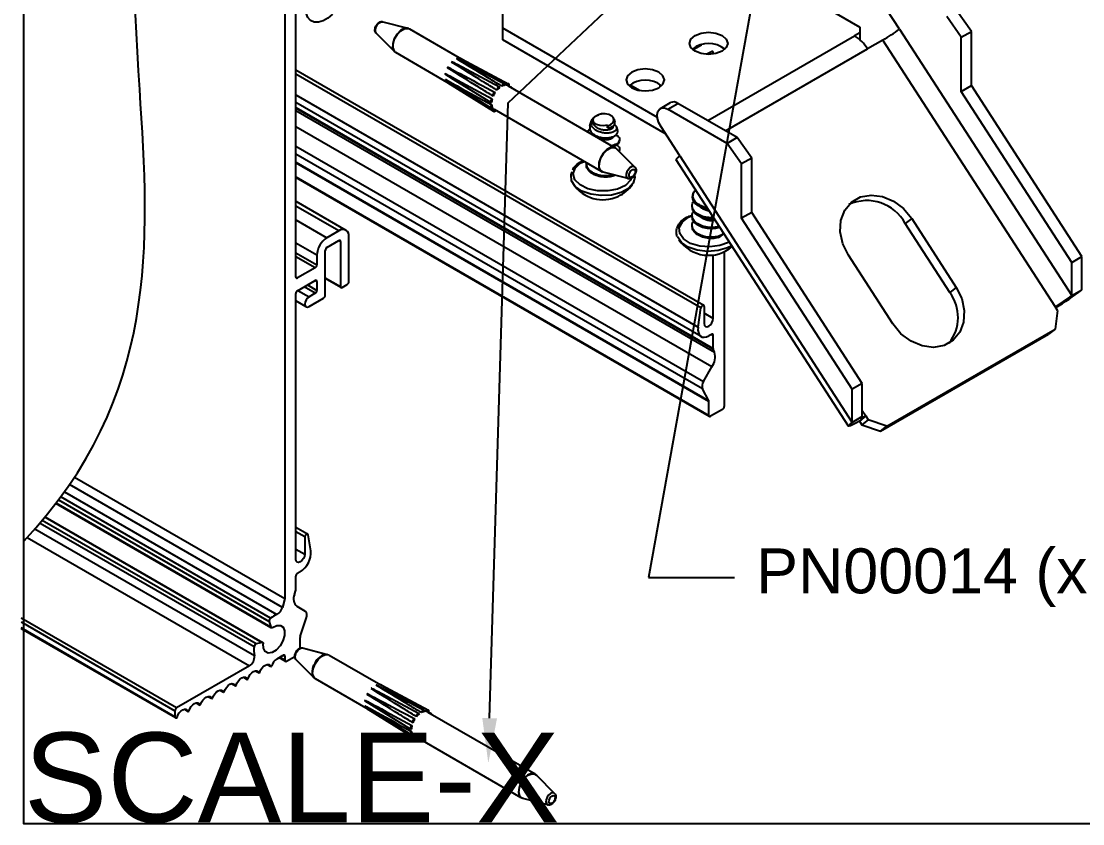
# Model space of a CAD drawing. Extents: x -0.01 to 9.71, y -8.92 to 0.
# Drawn here: x -0.011 to 4.431, y -8.919 to -5.562 of the extents above; entities that cross this region are included whole.
import ezdxf
from ezdxf import colors
from ezdxf.entities.mleader import LeaderData, LeaderLine
from ezdxf.math import Vec2, Vec3

# ---------------------------------------------------------------- set-up
doc = ezdxf.new("R2010")
doc.units = 0
doc.header["$LTSCALE"] = 0.5
doc.header["$MEASUREMENT"] = 0
for name, color, linetype in [('Brackets', 181, 'CONTINUOUS'), ('Dimension', 10, 'CONTINUOUS'), ('FAB DWG', 221, 'CONTINUOUS'), ('Hardware', 242, 'CONTINUOUS'), ('Housing', 150, 'CONTINUOUS')]:
    doc.layers.add(name, color=color, linetype=linetype)
doc.layers.add('Text-Unprinted', color=131, linetype='CONTINUOUS', plot=False)
doc.styles.add('LSAD_Standard', font='arial.ttf')
doc.styles.get("Standard").update_dxf_attribs({"font": 'arial.ttf'})

msp = doc.modelspace()

# ---------------------------------------------------------------- linework, layer by layer
at = {"layer": 'Brackets', "transparency": 16777216}
for p, q in [((2.755, -5.1571), (3.4985, -5.5862)), ((2.0037, -5.5907), (2.0037, -5.4887)), ((3.6639, -5.5948), (3.5853, -5.4733)), ((3.9225, -5.6288), (3.8618, -5.5427)), ((3.9648, -5.6044), (3.9041, -5.5183)), ((2.6512, -5.9644), (2.0037, -5.5907)), ((2.0037, -5.6395), (2.0037, -5.5907)), ((3.4985, -5.5862), (3.4985, -5.6107)), ((3.6639, -5.5948), (4.3851, -6.7099)), ((2.6853, -6.0329), (2.0037, -5.6395)), ((2.8624, -5.9778), (3.4764, -5.6234)), ((3.4985, -5.6107), (3.4764, -5.6234)), ((3.4985, -5.6107), (3.4985, -5.6395)), ((3.5944, -5.6409), (3.5308, -5.6776)), ((4.3157, -6.7561), (3.5944, -5.6409)), ((3.9225, -5.6288), (3.9648, -5.6044)), ((3.9225, -5.8556), (3.9225, -5.6288)), ((3.9648, -5.8312), (3.9648, -5.6044)), ((2.9365, -6.0206), (3.5308, -5.6776)), ((3.9225, -5.8556), (3.9648, -5.8312)), ((4.3851, -6.5709), (3.9225, -5.8556)), ((4.4274, -6.5465), (3.9648, -5.8312)), ((2.6635, -5.9268), (2.7058, -5.9024)), ((2.6948, -5.9299), (2.7371, -5.9055)), ((2.9851, -6.0486), (2.7371, -5.9055)), ((2.9428, -6.073), (2.6948, -5.9299)), ((2.745, -6.1251), (2.6664, -6.0036)), ((2.9851, -6.0486), (2.9428, -6.073)), ((3.0036, -6.1591), (2.9428, -6.073)), ((3.0458, -6.1347), (2.9851, -6.0486)), ((2.745, -6.1251), (3.4662, -7.2403)), ((3.4503, -7.2564), (2.7291, -6.1413)), ((3.0458, -6.1347), (3.0036, -6.1591)), ((3.0036, -6.386), (3.0036, -6.1591)), ((3.0458, -6.3616), (3.0458, -6.1347)), ((3.0458, -6.3616), (3.0036, -6.386)), ((3.4662, -7.1013), (3.0036, -6.386)), ((3.5085, -7.0769), (3.0458, -6.3616)), ((3.7153, -6.3872), (3.6881, -6.4089)), ((3.7153, -6.3872), (3.9016, -6.6753)), ((3.8744, -6.697), (3.6881, -6.4089)), ((3.6365, -6.8283), (3.4501, -6.5402)), ((4.3851, -6.5709), (4.4274, -6.5465)), ((4.3851, -6.7099), (4.3851, -6.5709)), ((4.4274, -6.6855), (4.4274, -6.5465)), ((3.9016, -6.6753), (3.8744, -6.697)), ((4.3851, -6.7099), (4.4274, -6.6855)), ((4.3258, -6.7718), (4.3155, -6.8496)), ((4.3258, -6.7718), (4.3157, -6.7561)), ((3.5846, -7.2775), (4.2883, -6.8713)), ((3.6118, -7.2558), (4.3155, -6.8496)), ((4.3155, -6.8496), (4.2883, -6.8713)), ((3.5085, -7.0769), (3.4662, -7.1013)), ((3.4662, -7.2403), (3.4662, -7.1013)), ((3.5085, -7.2159), (3.5085, -7.0769)), ((3.5085, -7.1899), (3.5236, -7.2132)), ((3.5085, -7.2159), (3.4662, -7.2403)), ((3.5236, -7.2132), (3.4964, -7.2349)), ((3.4964, -7.2349), (3.5065, -7.2506)), ((3.5337, -7.2289), (3.5065, -7.2506)), ((3.5236, -7.2132), (3.5337, -7.2289)), ((3.6118, -7.2558), (3.5337, -7.2289)), ((3.5065, -7.2506), (3.5846, -7.2775)), ((3.5846, -7.2775), (3.6118, -7.2558))]:
    msp.add_line(p, q, dxfattribs=at)
at = {"layer": 'Brackets', "transparency": 16777216, "flags": 128}
for points in [[(2.922, -5.6871), (2.8961, -5.6971), (2.8655, -5.7006), (2.8348, -5.6971), (2.8089, -5.6871), (2.7915, -5.6721), (2.7855, -5.6545), (2.7915, -5.6368), (2.8089, -5.6218), (2.8348, -5.6118), (2.8655, -5.6083), (2.8961, -5.6118), (2.922, -5.6218), (2.9394, -5.6368), (2.9455, -5.6545), (2.9394, -5.6721), (2.922, -5.6871)], [(2.6569, -5.8401), (2.6742, -5.8252), (2.6803, -5.8075), (2.6742, -5.7898), (2.6569, -5.7748), (2.6309, -5.7648), (2.6003, -5.7613), (2.5697, -5.7648), (2.5437, -5.7748), (2.5264, -5.7898), (2.5203, -5.8075), (2.5264, -5.8252), (2.5437, -5.8401), (2.5697, -5.8501), (2.6003, -5.8537), (2.6309, -5.8501), (2.6569, -5.8401)], [(2.6664, -6.0036), (2.6575, -5.9868), (2.6521, -5.9695), (2.6506, -5.9532), (2.6533, -5.9395), (2.6597, -5.9296), (2.6694, -5.9245), (2.6815, -5.9246), (2.6948, -5.9299)], [(2.745, -6.1251), (2.736, -6.1327), (2.7306, -6.138), (2.729, -6.141), (2.7291, -6.1413)], [(3.4501, -6.5402), (3.4269, -6.4929), (3.4163, -6.4431), (3.4191, -6.3951), (3.4352, -6.3526), (3.4633, -6.3191), (3.501, -6.2973), (3.5454, -6.289), (3.5928, -6.2949), (3.6393, -6.3144), (3.6813, -6.346), (3.7153, -6.3872)], [(3.9016, -6.6753), (3.9249, -6.7226), (3.9355, -6.7723), (3.9326, -6.8204), (3.9165, -6.8629), (3.8884, -6.8963), (3.8507, -6.9181), (3.8063, -6.9264), (3.759, -6.9206), (3.7124, -6.9011), (3.6704, -6.8695), (3.6365, -6.8283)], [(3.4964, -7.2349), (3.4809, -7.2436), (3.4682, -7.2503), (3.4586, -7.2547), (3.4525, -7.2567), (3.4502, -7.2562), (3.4518, -7.2532), (3.4572, -7.2478), (3.4662, -7.2403)], [(3.5236, -7.2132), (3.5158, -7.2176), (3.5095, -7.2209), (3.5047, -7.2231), (3.5016, -7.2241), (3.5005, -7.2238), (3.5013, -7.2223), (3.504, -7.2197), (3.5085, -7.2159)]]:
    msp.add_lwpolyline(points, dxfattribs=at)
at = {"layer": 'Brackets', "transparency": 16777216}
for centre, radius, start, end in [((3.2631, -5.0664), 0.6632, 299.9811, 307.1902), ((3.3885, -5.7659), 0.1674, 31.817, 58.3266), ((2.8654, -5.765), 0.1097, 51.7505, 128.0891), ((2.6003, -5.918), 0.1096, 51.7271, 128.2729), ((2.7189, -5.93), 0.0305, 53.3912, 115.307), ((3.5283, -6.4933), 0.1808, 27.8416, 114.665), ((3.7362, -6.8008), 0.1729, 321.6202, 36.9167), ((3.6376, -5.6446), 1.3066, 301.3927, 307.1913), ((3.9843, -6.1816), 0.6632, 299.9811, 307.1902)]:
    msp.add_arc(centre, radius, start, end, dxfattribs=at)
at = {"layer": 'Dimension', "transparency": 16777216}
msp.add_open_spline([(0, -7.7372), (0.5677, -7.1316), (0.4725, -5.6541), (0.3772, -4.1765), (1.664, -3.4216)], degree=3, knots=[0.286071, 0.286071, 0.286071, 0.286071, 1, 1.92867, 1.92867, 1.92867, 1.92867], dxfattribs=at)
at = {"layer": 'Hardware', "transparency": 16777216}
for p, q in [((1.5024, -5.564), (1.607, -5.5913)), ((1.6135, -5.5939), (1.8302, -5.719)), ((1.5505, -5.6893), (1.4745, -5.6123)), ((1.5505, -5.6893), (1.5532, -5.6916)), ((1.7888, -5.8279), (1.556, -5.6935)), ((1.8129, -5.7183), (2.0109, -5.8242)), ((1.8313, -5.7187), (2.0292, -5.8247)), ((1.8129, -5.7422), (1.9902, -5.8371)), ((1.7983, -5.8052), (1.7634, -5.7839)), ((1.9551, -5.9257), (1.7643, -5.8072)), ((1.9542, -5.9023), (1.7977, -5.8052)), ((1.9662, -5.9394), (1.7754, -5.821)), ((2.0203, -5.83), (2.0118, -5.825)), ((2.0265, -5.8323), (2.4749, -6.0911)), ((2.0303, -5.8331), (2.0403, -5.8385)), ((1.9588, -5.9256), (1.9659, -5.9297)), ((2.4174, -6.1907), (1.969, -5.9319)), ((2.4167, -5.949), (2.4052, -5.9535)), ((2.3688, -5.9995), (2.3754, -5.9793)), ((2.3816, -5.9825), (2.3816, -5.9753)), ((2.4687, -5.9704), (2.4733, -5.9843)), ((2.4436, -5.9992), (2.4418, -5.9971)), ((2.4418, -6.0073), (2.4418, -5.9971)), ((2.4446, -6.0076), (2.4418, -6.0073)), ((2.4446, -6.0076), (2.4436, -5.9992)), ((2.4801, -6.0053), (2.4845, -6.0186)), ((2.4925, -6.0565), (2.4925, -6.0616)), ((2.4804, -6.0954), (2.5564, -6.1723)), ((2.4925, -6.0974), (2.4925, -6.1025)), ((2.3545, -6.1637), (2.3545, -6.1586)), ((2.4174, -6.1907), (2.4205, -6.1921)), ((2.5285, -6.2206), (2.4239, -6.1933)), ((2.7991, -6.29), (2.8016, -6.2825)), ((2.7965, -6.3386), (2.7965, -6.3335)), ((2.8586, -6.3414), (2.8531, -6.341)), ((2.7965, -6.3795), (2.7965, -6.3744)), ((2.8776, -6.3709), (2.8804, -6.3841)), ((2.8886, -6.3879), (2.8804, -6.3892)), ((2.7965, -6.4203), (2.7965, -6.4152)), ((1.1667, -8.1841), (1.2713, -8.2114)), ((1.2778, -8.2141), (1.4939, -8.3387)), ((1.2148, -8.3094), (1.1388, -8.2324)), ((1.4859, -8.4669), (1.2204, -8.3137)), ((1.4763, -8.3387), (1.6743, -8.4446)), ((1.4949, -8.3385), (1.6929, -8.4445)), ((1.4792, -8.3647), (1.6537, -8.4581)), ((1.6183, -8.5236), (1.4275, -8.4051)), ((1.6197, -8.5466), (1.4289, -8.4282)), ((1.6312, -8.5599), (1.4404, -8.4414)), ((1.6908, -8.4524), (2.1392, -8.7112)), ((1.6942, -8.4523), (1.7044, -8.4577)), ((1.6239, -8.5463), (1.6308, -8.5503)), ((2.0817, -8.8108), (1.6334, -8.552)), ((2.1447, -8.7155), (2.2207, -8.7924)), ((2.1928, -8.8407), (2.0882, -8.8135))]:
    msp.add_line(p, q, dxfattribs=at)
at = {"layer": 'Hardware', "transparency": 16777216, "flags": 128}
for points in [[(1.4745, -5.6123), (1.4738, -5.6115), (1.471, -5.6048), (1.4712, -5.5957), (1.4743, -5.5856), (1.48, -5.5761), (1.4872, -5.5687), (1.495, -5.5644)], [(1.495, -5.5644), (1.5022, -5.5639), (1.5024, -5.564)], [(1.5895, -5.593), (1.5763, -5.6008), (1.5616, -5.6159), (1.5501, -5.6351), (1.5437, -5.6555), (1.5434, -5.6739), (1.5491, -5.6877), (1.5505, -5.6893)], [(1.556, -5.6935), (1.5505, -5.6887), (1.5447, -5.6749), (1.5451, -5.6564), (1.5515, -5.636), (1.563, -5.6167), (1.5778, -5.6015), (1.5936, -5.5928)], [(1.5936, -5.5928), (1.6082, -5.5918), (1.6135, -5.5939)], [(1.9725, -5.8599), (1.9704, -5.8597), (1.968, -5.8607), (1.9656, -5.8628), (1.9637, -5.8656), (1.9624, -5.8687), (1.962, -5.8717), (1.9625, -5.8742), (1.9639, -5.8757)], [(1.9918, -5.8391), (1.9906, -5.8374), (1.9887, -5.8368), (1.9863, -5.8374), (1.9839, -5.8391), (1.9818, -5.8416), (1.9802, -5.8447), (1.9795, -5.8478), (1.9797, -5.8505)], [(2.0127, -5.8298), (2.0127, -5.827), (2.0118, -5.8249), (2.0101, -5.8239), (2.0079, -5.8241), (2.0054, -5.8254), (2.0032, -5.8277), (2.0014, -5.8306), (2.0003, -5.8338)], [(2.0298, -5.8342), (2.0309, -5.8314), (2.0312, -5.8284), (2.0306, -5.8261), (2.0291, -5.8246), (2.0271, -5.8244), (2.0247, -5.8253), (2.0223, -5.8273), (2.0203, -5.83)], [(1.96, -5.8867), (1.9576, -5.8881), (1.9553, -5.8904), (1.9536, -5.8934), (1.9526, -5.8965), (1.9525, -5.8994), (1.9534, -5.9015), (1.955, -5.9027), (1.9572, -5.9026)], [(1.9576, -5.9122), (1.9555, -5.9148), (1.954, -5.9179), (1.9533, -5.921), (1.9536, -5.9236), (1.9548, -5.9254), (1.9566, -5.9261), (1.959, -5.9256), (1.9614, -5.924)], [(1.9659, -5.9297), (1.9647, -5.9328), (1.9644, -5.9358), (1.965, -5.9382), (1.9665, -5.9396), (1.9685, -5.9399), (1.9709, -5.9389), (1.9733, -5.937), (1.9747, -5.9352)], [(2.4436, -5.9992), (2.4567, -5.9937), (2.4657, -5.9859), (2.4694, -5.9767), (2.4675, -5.9674), (2.46, -5.9591), (2.448, -5.9528), (2.4329, -5.9493), (2.4167, -5.949)], [(2.4418, -5.9971), (2.426, -5.9994), (2.4098, -5.9982), (2.3957, -5.9934), (2.3858, -5.9859), (2.3817, -5.9767), (2.3839, -5.9674), (2.3922, -5.9592), (2.4052, -5.9535)], [(2.4749, -6.0911), (2.4695, -6.089), (2.455, -6.0899), (2.4391, -6.0987), (2.4244, -6.1138), (2.4129, -6.1331), (2.4065, -6.1535), (2.4061, -6.1721), (2.4118, -6.1859), (2.4174, -6.1907)], [(2.4239, -6.1933), (2.4135, -6.1866), (2.4078, -6.1728), (2.4082, -6.1544), (2.4145, -6.134), (2.426, -6.1148), (2.4407, -6.0997), (2.4565, -6.091)], [(2.4565, -6.091), (2.471, -6.0901), (2.4804, -6.0954)], [(2.5417, -6.2191), (2.539, -6.2275), (2.5172, -6.2486), (2.484, -6.2641), (2.4434, -6.2722), (2.4003, -6.2717), (2.36, -6.2629), (2.3273, -6.2468), (2.306, -6.2252), (2.2989, -6.2009), (2.3067, -6.1767), (2.3286, -6.1556), (2.344, -6.1483)], [(2.5446, -6.1702), (2.5368, -6.1745), (2.5296, -6.1819), (2.5239, -6.1914), (2.5208, -6.2014), (2.5206, -6.2105), (2.5234, -6.2173), (2.5285, -6.2206)], [(2.5564, -6.1723), (2.5517, -6.1697), (2.5446, -6.1702)], [(2.5546, -6.2078), (2.5565, -6.2138), (2.5504, -6.2388), (2.5306, -6.2612), (2.4991, -6.2786), (2.4593, -6.2892), (2.4155, -6.2917), (2.3726, -6.286), (2.335, -6.2727), (2.307, -6.2531), (2.2915, -6.2294), (2.2903, -6.2042), (2.2951, -6.1919)], [(2.5486, -6.182), (2.5533, -6.1817), (2.5568, -6.1839), (2.5587, -6.1884), (2.5585, -6.1943), (2.5565, -6.2009), (2.5528, -6.2071), (2.548, -6.212), (2.543, -6.2148), (2.5383, -6.2151), (2.5348, -6.2128), (2.5329, -6.2084), (2.533, -6.2025), (2.5351, -6.1959), (2.5388, -6.1897), (2.5435, -6.1848), (2.5486, -6.182)], [(2.7444, -6.45), (2.7426, -6.4252), (2.7555, -6.4015), (2.7817, -6.3817), (2.7965, -6.3751)], [(2.9619, -6.5012), (2.9444, -6.51), (2.905, -6.5214), (2.8614, -6.5249), (2.8182, -6.5199), (2.7802, -6.5072), (2.7513, -6.488), (2.7349, -6.4644)], [(2.9519, -6.4858), (2.9492, -6.4873), (2.9129, -6.5006), (2.8708, -6.506), (2.8281, -6.5027), (2.79, -6.4913), (2.7609, -6.4729), (2.7444, -6.45)], [(1.1388, -8.2324), (1.1371, -8.2301), (1.1351, -8.2225), (1.1361, -8.213), (1.14, -8.203), (1.1462, -8.194), (1.1537, -8.1873), (1.1614, -8.184), (1.1667, -8.1841)], [(1.2204, -8.3137), (1.2126, -8.3057), (1.2085, -8.2903), (1.2106, -8.271), (1.2185, -8.2505), (1.2311, -8.2321), (1.2465, -8.2185), (1.2622, -8.2119), (1.2759, -8.2131), (1.2778, -8.2141)], [(1.6361, -8.4811), (1.634, -8.481), (1.6316, -8.4821), (1.6292, -8.4842), (1.6273, -8.487), (1.6261, -8.4902), (1.6257, -8.4931), (1.6263, -8.4955), (1.6277, -8.497)], [(1.6552, -8.4599), (1.654, -8.4583), (1.652, -8.4577), (1.6496, -8.4584), (1.6472, -8.4601), (1.6451, -8.4628), (1.6436, -8.4658), (1.6429, -8.4689), (1.6432, -8.4716)], [(1.6762, -8.45), (1.6761, -8.4473), (1.6751, -8.4453), (1.6734, -8.4443), (1.6712, -8.4445), (1.6687, -8.4459), (1.6665, -8.4483), (1.6647, -8.4512), (1.6637, -8.4544)], [(1.6935, -8.454), (1.6945, -8.451), (1.6948, -8.4481), (1.6941, -8.4458), (1.6927, -8.4444), (1.6906, -8.4442), (1.6881, -8.4452), (1.6858, -8.4472), (1.6838, -8.45)], [(1.7063, -8.4613), (1.706, -8.4597), (1.7048, -8.458), (1.7028, -8.4574), (1.7005, -8.4579), (1.7004, -8.458)], [(1.624, -8.508), (1.6215, -8.5094), (1.6193, -8.5119), (1.6176, -8.5149), (1.6167, -8.518), (1.6167, -8.5208), (1.6176, -8.5229), (1.6193, -8.5239), (1.6215, -8.5238)], [(1.622, -8.5333), (1.62, -8.536), (1.6185, -8.5391), (1.6179, -8.5421), (1.6182, -8.5447), (1.6194, -8.5465), (1.6214, -8.5471), (1.6237, -8.5465), (1.6261, -8.5448)], [(1.6308, -8.5503), (1.6297, -8.5534), (1.6294, -8.5564), (1.6301, -8.5587), (1.6315, -8.5601), (1.6336, -8.5603), (1.6361, -8.5593), (1.6384, -8.5572), (1.6397, -8.5557)], [(2.0799, -8.7477), (2.072, -8.7681), (2.0699, -8.7875), (2.074, -8.8028), (2.0818, -8.8108)], [(2.0882, -8.8135), (2.0853, -8.8124), (2.0757, -8.8035), (2.0716, -8.7882), (2.0737, -8.769), (2.0816, -8.7486), (2.0941, -8.7303), (2.1094, -8.7167), (2.125, -8.7101), (2.1387, -8.7113), (2.1447, -8.7155)], [(2.1392, -8.7112), (2.1373, -8.7102), (2.1235, -8.709), (2.1078, -8.7157), (2.0925, -8.7292), (2.0799, -8.7477)], [(2.2207, -8.7924), (2.2177, -8.7904), (2.211, -8.7898), (2.2033, -8.793), (2.1957, -8.7997), (2.1896, -8.8088), (2.1857, -8.8188), (2.1846, -8.8283), (2.1867, -8.8358), (2.1914, -8.8402), (2.1928, -8.8407)], [(2.2199, -8.8228), (2.2159, -8.8287), (2.211, -8.8331), (2.2059, -8.8352), (2.2015, -8.8348), (2.1984, -8.8319), (2.1971, -8.827), (2.1977, -8.8208), (2.2003, -8.8142), (2.2043, -8.8083), (2.2093, -8.8039), (2.2143, -8.8018), (2.2187, -8.8022), (2.2218, -8.8051), (2.2231, -8.81), (2.2225, -8.8162), (2.2199, -8.8228)]]:
    msp.add_lwpolyline(points, dxfattribs=at)
at = {"layer": 'Hardware', "transparency": 16777216}
for centre, radius, start, end in [((1.6006, -5.6175), 0.0269, 68.6345, 114.3492), ((1.8127, -5.7198), 0.00161, 80.7123, 159.6818), ((1.8309, -5.7198), 0.00109, 70.5973, 139.9237), ((1.7752, -5.7564), 0.00257, 115.4847, 187.3088), ((1.7922, -5.7332), 0.00209, 91.2346, 175.19), ((1.765, -5.7828), 0.00194, 125.6949, 214.5785), ((1.7654, -5.8062), 0.00151, 142.577, 221.2989), ((1.776, -5.8202), 0.00103, 164.7609, 230.4129), ((2.0547, -5.915), 0.0989, 146.1827, 156.6108), ((2.0393, -5.9018), 0.0786, 127.1341, 139.2905), ((2.0179, -5.8673), 0.0379, 97.7995, 117.6246), ((2.0167, -5.8495), 0.0198, 60.1362, 79.4998), ((2.0386, -5.8417), 0.00362, 5.7628, 114.2549), ((2.0292, -5.9069), 0.0721, 163.6949, 176.5785), ((1.9901, -5.9082), 0.0328, 186.9466, 208.7662), ((1.9788, -5.9151), 0.0194, 228.6367, 239.9806), ((2.4232, -6.1578), 0.151, 214.0974, 295.0415), ((2.4232, -6.1578), 0.151, 295.0415, 325.0404), ((2.859, -6.2574), 0.0838, 233.0595, 265.9701), ((2.8655, -6.3904), 0.151, 214.6954, 310.8011), ((2.8867, -6.4161), 0.0542, 290.0513, 321.0266), ((1.2712, -8.2687), 0.0573, 89.8726, 160.5926), ((1.2586, -8.2812), 0.0521, 142.7688, 212.7588), ((1.4761, -8.3403), 0.00164, 81.2401, 160.2736), ((1.4945, -8.3396), 0.00112, 71.1561, 140.8552), ((1.4389, -8.3776), 0.00256, 116.1792, 188.1243), ((1.4557, -8.3542), 0.00213, 92.6976, 175.4731), ((1.4291, -8.404), 0.00192, 126.2944, 214.5943), ((1.43, -8.4272), 0.00149, 143.2062, 221.8514), ((1.441, -8.4407), 0.000994, 167.679, 231.188), ((1.7188, -8.535), 0.0987, 146.9292, 157.3743), ((1.7048, -8.5231), 0.0803, 128.093, 140.0777), ((1.6827, -8.4889), 0.0394, 99.4703, 118.788), ((1.6809, -8.4698), 0.02, 60.2073, 81.6398), ((1.6917, -8.5267), 0.0703, 164.5224, 177.6309), ((1.6533, -8.5288), 0.0316, 188.2636, 210.6536), ((1.643, -8.5353), 0.0193, 230.8666, 239.9984)]:
    msp.add_arc(centre, radius, start, end, dxfattribs=at)
for points, knots in [([(1.4746, -5.6119), (1.4741, -5.6115), (1.4718, -5.6098), (1.4698, -5.6046), (1.4687, -5.597), (1.4704, -5.5877), (1.475, -5.578), (1.482, -5.5697), (1.4881, -5.5658), (1.4915, -5.5646), (1.492, -5.5644)], [0, 0, 0, 0, 0.035858, 0.156915, 0.290808, 0.451769, 0.626486, 0.802198, 0.972484, 1, 1, 1, 1]), ([(1.492, -5.5644), (1.4946, -5.5637), (1.498, -5.5628), (1.5012, -5.5639), (1.502, -5.5642)], [0, 0, 0, 0, 0.7511789, 1, 1, 1, 1]), ([(2.0003, -5.8338), (1.9966, -5.8315), (1.9767, -5.8195), (1.9136, -5.7812), (1.8543, -5.7454), (1.8112, -5.7193)], [0, 0, 0, 0, 0.058989, 0.315059, 1, 1, 1, 1]), ([(2.0048, -5.8209), (1.99, -5.8123), (1.9317, -5.7782), (1.8735, -5.7443), (1.8301, -5.7191)], [0, 0, 0, 0, 0.25418, 1, 1, 1, 1]), ([(1.9639, -5.8757), (1.9602, -5.8733), (1.94, -5.8609), (1.8762, -5.8213), (1.8163, -5.7839), (1.7727, -5.7567)], [0, 0, 0, 0, 0.058989, 0.3150592, 1, 1, 1, 1]), ([(1.7741, -5.7541), (1.7746, -5.7543), (1.7784, -5.7563), (1.7955, -5.7653), (1.861, -5.8003), (1.9234, -5.8336), (1.9725, -5.8599)], [0, 0, 0, 0, 0.007458, 0.057409, 0.257212, 1, 1, 1, 1]), ([(1.9797, -5.8505), (1.976, -5.8482), (1.956, -5.8358), (1.8928, -5.7967), (1.8334, -5.7599), (1.7902, -5.7331)], [0, 0, 0, 0, 0.058989, 0.315059, 1, 1, 1, 1]), ([(1.7922, -5.7312), (1.7927, -5.7314), (1.7965, -5.7335), (1.8035, -5.7372), (1.8099, -5.7406), (1.813, -5.7423)], [0, 0, 0, 0, 0.071718, 0.552036, 1, 1, 1, 1]), ([(1.7639, -5.7812), (1.7644, -5.7815), (1.7681, -5.7835), (1.7849, -5.7925), (1.8497, -5.8273), (1.9114, -5.8605), (1.96, -5.8867)], [0, 0, 0, 0, 0.007458, 0.057409, 0.257212, 1, 1, 1, 1]), ([(1.7642, -5.8053), (1.7647, -5.8056), (1.7684, -5.8076), (1.7849, -5.8168), (1.8488, -5.8522), (1.9096, -5.8857), (1.9576, -5.9122)], [0, 0, 0, 0, 0.007458, 0.057409, 0.257212, 1, 1, 1, 1]), ([(1.789, -5.828), (1.8007, -5.8347), (1.8401, -5.8575), (1.8796, -5.8801), (1.9074, -5.8961)], [0, 0, 0, 0, 0.296479, 1, 1, 1, 1]), ([(2.3959, -5.9574), (2.3976, -5.9562), (2.4036, -5.9523), (2.4113, -5.9504), (2.4167, -5.949)], [0, 0, 0, 0, 0.294246, 1, 1, 1, 1]), ([(2.4473, -6.0299), (2.4417, -6.0302), (2.4303, -6.0307), (2.4121, -6.0268), (2.3954, -6.0198), (2.3824, -6.0099), (2.3748, -5.9977), (2.3731, -5.9849), (2.3776, -5.9728), (2.3847, -5.9639), (2.3907, -5.9604), (2.3922, -5.9596)], [0, 0, 0, 0, 0.119838, 0.24375, 0.368513, 0.493067, 0.611994, 0.731076, 0.849958, 0.963263, 1, 1, 1, 1]), ([(2.4418, -6.0175), (2.4366, -6.0177), (2.4261, -6.0182), (2.4095, -6.0139), (2.3948, -6.0067), (2.3852, -5.9964), (2.3808, -5.9876), (2.3818, -5.9831), (2.382, -5.9826)], [0, 0, 0, 0, 0.192669, 0.390743, 0.58047, 0.776708, 0.972946, 1, 1, 1, 1]), ([(2.4446, -6.0076), (2.4498, -6.0065), (2.4598, -6.0045), (2.4696, -5.9983), (2.4745, -5.9912), (2.4734, -5.9865), (2.4729, -5.9844)], [0, 0, 0, 0, 0.2731399, 0.5321947, 0.7919879, 1, 1, 1, 1]), ([(2.4708, -5.995), (2.4709, -5.9951), (2.4756, -5.997), (2.4798, -6.0029), (2.4818, -6.0117), (2.4761, -6.0203), (2.4646, -6.0269), (2.4532, -6.0289), (2.4473, -6.0299)], [0, 0, 0, 0, 0.005424, 0.205002, 0.405664, 0.605946, 0.797349, 1, 1, 1, 1]), ([(2.3602, -6.0249), (2.3613, -6.0214), (2.3634, -6.0172), (2.3674, -6.0135), (2.3682, -6.0127)], [0.8651507, 0.8651507, 0.8651507, 0.8651507, 0.9719327, 1, 1, 1, 1]), ([(2.3689, -5.9995), (2.3681, -6.0035), (2.3665, -6.0118), (2.3719, -6.0244), (2.3829, -6.0356), (2.399, -6.044), (2.418, -6.0492), (2.4356, -6.0507), (2.4457, -6.0494), (2.4496, -6.049)], [0, 0, 0, 0, 0.140818, 0.290005, 0.441509, 0.592877, 0.746367, 0.90275, 1, 1, 1, 1]), ([(2.3886, -6.0413), (2.3874, -6.0399), (2.3862, -6.0382), (2.3856, -6.0363), (2.3855, -6.0361)], [0.8847344, 0.8847344, 0.8847344, 0.8847344, 0.9825505, 1, 1, 1, 1]), ([(2.4651, -6.0029), (2.4648, -6.0049), (2.4641, -6.0093), (2.4558, -6.0148), (2.4464, -6.0166), (2.4418, -6.0175)], [0, 0, 0, 0, 0.293943, 0.651856, 1, 1, 1, 1]), ([(2.4496, -6.049), (2.4547, -6.0478), (2.4659, -6.0454), (2.4785, -6.0383), (2.485, -6.029), (2.4867, -6.0218), (2.4845, -6.0186), (2.4845, -6.0186)], [0, 0, 0, 0, 0.221429, 0.479853, 0.738877, 0.997324, 1, 1, 1, 1]), ([(2.4778, -6.0374), (2.4806, -6.0389), (2.4893, -6.0436), (2.4939, -6.0546), (2.4904, -6.0678), (2.4782, -6.0779), (2.4661, -6.0817), (2.4611, -6.0831)], [0, 0, 0, 0, 0.1073727, 0.3328004, 0.551056, 0.7785011, 0.9268264, 0.9268264, 0.9268264, 0.9268264]), ([(2.4418, -6.0583), (2.4367, -6.0585), (2.4273, -6.059), (2.4173, -6.0567), (2.413, -6.0554)], [0, 0, 0, 0, 0.2437294, 0.4409457, 0.4409457, 0.4409457, 0.4409457]), ([(2.4651, -6.0437), (2.4648, -6.0457), (2.4641, -6.0502), (2.4558, -6.0556), (2.4464, -6.0574), (2.4418, -6.0583)], [0, 0, 0, 0, 0.2939432, 0.6518559, 1, 1, 1, 1]), ([(2.4919, -6.0616), (2.4914, -6.0653), (2.4903, -6.0735), (2.4794, -6.082), (2.4698, -6.0856), (2.4669, -6.0865)], [0, 0, 0, 0, 0.2941993, 0.6517738, 0.791431, 0.791431, 0.791431, 0.791431]), ([(2.4799, -6.0795), (2.4819, -6.0806), (2.4898, -6.0849), (2.4934, -6.0944), (2.492, -6.1023), (2.4904, -6.1055)], [0, 0, 0, 0, 0.0804618, 0.3126856, 0.4875617, 0.4875617, 0.4875617, 0.4875617]), ([(2.2954, -6.1842), (2.2997, -6.1778), (2.309, -6.1635), (2.3266, -6.1515), (2.3386, -6.1465), (2.3399, -6.1459)], [0, 0, 0, 0, 0.328652, 0.7244601, 0.7710935, 0.7710935, 0.7710935, 0.7710935]), ([(2.4738, -6.2063), (2.4675, -6.2088), (2.4543, -6.2138), (2.4275, -6.2152), (2.4005, -6.2103), (2.3763, -6.1999), (2.3604, -6.1846), (2.3533, -6.1714), (2.3549, -6.1646), (2.3551, -6.1638)], [0.0125214, 0.0125214, 0.0125214, 0.0125214, 0.1644881, 0.3255294, 0.490894, 0.6495772, 0.8134749, 0.9773726, 1, 1, 1, 1]), ([(2.4663, -6.2044), (2.4624, -6.2057), (2.4505, -6.2088), (2.4277, -6.2101), (2.4004, -6.2052), (2.3765, -6.1948), (2.3596, -6.1794), (2.3547, -6.1651), (2.3542, -6.1566), (2.3544, -6.1543)], [0.2686259, 0.2686259, 0.2686259, 0.2686259, 0.3289994, 0.4371087, 0.5481203, 0.6546467, 0.7646736, 0.8747005, 0.9153397, 0.9153397, 0.9153397, 0.9153397]), ([(2.5563, -6.1727), (2.5569, -6.1731), (2.5592, -6.175), (2.5612, -6.1803), (2.5622, -6.1879), (2.5605, -6.1972), (2.5558, -6.2069), (2.5484, -6.2155), (2.5402, -6.2203), (2.5331, -6.2218), (2.5297, -6.2206), (2.5287, -6.2203)], [0, 0, 0, 0, 0.0335528, 0.1353676, 0.2485657, 0.3845644, 0.5315355, 0.6793768, 0.8370415, 0.9536269, 1, 1, 1, 1]), ([(2.7993, -6.2901), (2.7991, -6.2903), (2.7963, -6.2952), (2.7975, -6.306), (2.8022, -6.3173), (2.8074, -6.3231), (2.8086, -6.3244)], [0, 0, 0, 0, 0.022148, 0.443639, 0.87292, 1, 1, 1, 1]), ([(2.8531, -6.341), (2.8456, -6.3387), (2.8308, -6.334), (2.8131, -6.3222), (2.8019, -6.3077), (2.7988, -6.2918), (2.8016, -6.2786), (2.8079, -6.2719), (2.81, -6.2696)], [0, 0, 0, 0, 0.185059, 0.370117, 0.554166, 0.731894, 0.910263, 1, 1, 1, 1]), ([(2.8804, -6.3841), (2.8714, -6.3838), (2.8532, -6.3832), (2.8274, -6.3744), (2.8074, -6.3611), (2.7966, -6.3439), (2.795, -6.3276), (2.8009, -6.3189), (2.803, -6.3158)], [0, 0, 0, 0, 0.178291, 0.3613683, 0.5370487, 0.718502, 0.8999554, 1, 1, 1, 1]), ([(2.8804, -6.3892), (2.8714, -6.3889), (2.8532, -6.3884), (2.8273, -6.3795), (2.8078, -6.3662), (2.797, -6.3515), (2.7976, -6.342), (2.7978, -6.3386)], [0, 0, 0, 0, 0.2179, 0.44165, 0.656359, 0.878124, 1, 1, 1, 1]), ([(2.8621, -6.3469), (2.8593, -6.3467), (2.8473, -6.346), (2.8268, -6.3385), (2.8146, -6.3291), (2.8086, -6.3244)], [0, 0, 0, 0, 0.1337359, 0.5690898, 1, 1, 1, 1]), ([(2.8674, -6.3551), (2.8643, -6.3548), (2.8556, -6.3539), (2.8428, -6.3479), (2.8333, -6.3425), (2.8312, -6.3388), (2.8312, -6.3388)], [0, 0, 0, 0, 0.217219, 0.616307, 0.998576, 1, 1, 1, 1]), ([(2.7341, -6.4629), (2.7327, -6.4581), (2.7288, -6.445), (2.7327, -6.4225), (2.7485, -6.3997), (2.7696, -6.383), (2.7875, -6.3766), (2.7941, -6.3743)], [0, 0, 0, 0, 0.138274, 0.376962, 0.613035, 0.857582, 1, 1, 1, 1]), ([(2.9089, -6.4193), (2.9076, -6.42), (2.9003, -6.4236), (2.8804, -6.4257), (2.8532, -6.4239), (2.8274, -6.4152), (2.8074, -6.4019), (2.7966, -6.3847), (2.795, -6.3684), (2.801, -6.3596), (2.8031, -6.3565)], [0, 0, 0, 0, 0.032313, 0.178458, 0.324603, 0.474671, 0.618677, 0.767414, 0.916152, 1, 1, 1, 1]), ([(2.9091, -6.4244), (2.9077, -6.425), (2.9004, -6.4287), (2.8804, -6.4308), (2.8532, -6.429), (2.8273, -6.4203), (2.8078, -6.407), (2.797, -6.3924), (2.7976, -6.3828), (2.7978, -6.3795)], [0, 0, 0, 0, 0.039456, 0.211311, 0.383167, 0.559635, 0.728974, 0.903878, 1, 1, 1, 1]), ([(2.8928, -6.3944), (2.8917, -6.3948), (2.887, -6.3967), (2.8746, -6.3974), (2.8579, -6.3953), (2.8428, -6.3888), (2.8333, -6.3833), (2.8312, -6.3796), (2.8312, -6.3796)], [0, 0, 0, 0, 0.07013, 0.3016449, 0.5331597, 0.7711706, 0.9991507, 1, 1, 1, 1]), ([(2.9277, -6.4484), (2.9266, -6.4501), (2.9226, -6.456), (2.9057, -6.4627), (2.8809, -6.4668), (2.8531, -6.4646), (2.8275, -6.4561), (2.8074, -6.4427), (2.7966, -6.4255), (2.795, -6.4092), (2.801, -6.4005), (2.8031, -6.3973)], [0, 0, 0, 0, 0.05093, 0.178351, 0.302441, 0.42653, 0.553951, 0.676224, 0.802515, 0.928806, 1, 1, 1, 1]), ([(2.9053, -6.467), (2.8972, -6.4687), (2.8812, -6.4721), (2.853, -6.4697), (2.8274, -6.4612), (2.8078, -6.4478), (2.797, -6.4332), (2.7976, -6.4237), (2.7978, -6.4203)], [0, 0, 0, 0, 0.182047, 0.360279, 0.543296, 0.718918, 0.900311, 1, 1, 1, 1]), ([(1.1388, -8.232), (1.1379, -8.231), (1.1353, -8.2283), (1.1335, -8.2221), (1.1333, -8.2139), (1.136, -8.2043), (1.1416, -8.1948), (1.1492, -8.1875), (1.1573, -8.1839), (1.1634, -8.183), (1.1661, -8.1841), (1.1666, -8.1843)], [0, 0, 0, 0, 0.06444, 0.168056, 0.288578, 0.430646, 0.578038, 0.727819, 0.865064, 0.977726, 1, 1, 1, 1]), ([(1.6637, -8.4544), (1.66, -8.4521), (1.6401, -8.44), (1.577, -8.4018), (1.5177, -8.3659), (1.4745, -8.3397)], [0, 0, 0, 0, 0.058989, 0.315059, 1, 1, 1, 1]), ([(1.6838, -8.45), (1.6801, -8.4478), (1.6601, -8.4361), (1.5967, -8.3989), (1.5371, -8.3642), (1.4937, -8.3389)], [0, 0, 0, 0, 0.058989, 0.3150592, 1, 1, 1, 1]), ([(1.6277, -8.497), (1.624, -8.4947), (1.6038, -8.4822), (1.54, -8.4426), (1.48, -8.4052), (1.4364, -8.378)], [0, 0, 0, 0, 0.058989, 0.315059, 1, 1, 1, 1]), ([(1.4378, -8.3753), (1.4383, -8.3756), (1.4421, -8.3776), (1.4591, -8.3866), (1.5247, -8.4215), (1.587, -8.4549), (1.6361, -8.4811)], [0, 0, 0, 0, 0.007458, 0.057409, 0.257212, 1, 1, 1, 1]), ([(1.6432, -8.4716), (1.6395, -8.4693), (1.6195, -8.4569), (1.5562, -8.4177), (1.4968, -8.3809), (1.4536, -8.3541)], [0, 0, 0, 0, 0.058989, 0.315059, 1, 1, 1, 1]), ([(1.4556, -8.3521), (1.4561, -8.3524), (1.4599, -8.3544), (1.4679, -8.3586), (1.4753, -8.3626), (1.4793, -8.3648)], [0, 0, 0, 0, 0.06283, 0.483617, 1, 1, 1, 1]), ([(1.428, -8.4025), (1.4285, -8.4028), (1.4322, -8.4048), (1.449, -8.4137), (1.5138, -8.4486), (1.5754, -8.4818), (1.624, -8.508)], [0, 0, 0, 0, 0.0074583, 0.057409, 0.2572117, 1, 1, 1, 1]), ([(1.4288, -8.4263), (1.4293, -8.4266), (1.433, -8.4286), (1.4495, -8.4378), (1.5133, -8.4732), (1.5741, -8.5068), (1.622, -8.5333)], [0, 0, 0, 0, 0.007458, 0.057409, 0.257212, 1, 1, 1, 1]), ([(1.4861, -8.467), (1.4871, -8.4676), (1.5114, -8.4817), (1.5359, -8.4957), (1.5594, -8.5092)], [0, 0, 0, 0, 0.040038, 1, 1, 1, 1]), ([(2.2207, -8.7929), (2.2214, -8.7936), (2.2239, -8.7958), (2.2258, -8.8015), (2.2264, -8.8094), (2.2247, -8.8172), (2.2224, -8.8218), (2.2217, -8.8234)], [0, 0, 0, 0, 0.102585, 0.316867, 0.561113, 0.852572, 1, 1, 1, 1]), ([(2.0902, -8.8135), (2.0895, -8.8135), (2.0865, -8.8136), (2.0841, -8.8117), (2.0822, -8.8102)], [0, 0, 0, 0, 0.2350531, 1, 1, 1, 1]), ([(2.2217, -8.8234), (2.22, -8.8261), (2.2164, -8.8319), (2.2088, -8.8384), (2.2009, -8.8413), (2.1951, -8.8418), (2.1929, -8.8407), (2.1929, -8.8407)], [0, 0, 0, 0, 0.243514, 0.530407, 0.782653, 0.992683, 1, 1, 1, 1])]:
    msp.add_open_spline(points, degree=3, knots=knots, dxfattribs=at)
msp.add_open_spline([(2.4919, -6.1024), (2.4917, -6.1037), (2.4915, -6.1051), (2.4913, -6.1064)], degree=3, dxfattribs=at)
at = {"layer": 'Housing', "transparency": 16777216}
for p, q in [((1.0922, -5.5164), (1.092, -7.9772)), ((1.1381, -6.6321), (1.1382, -5.5228)), ((2.7999, -5.6768), (2.8037, -5.679)), ((2.8037, -5.679), (2.8359, -5.6604)), ((2.9305, -5.6764), (2.9305, -5.6813)), ((2.8775, -5.6895), (2.8584, -5.7004)), ((2.8846, -5.6935), (2.8775, -5.6895)), ((2.8846, -5.6993), (2.8846, -5.6935)), ((1.138, -5.7652), (2.8449, -6.7504)), ((2.833, -6.7616), (1.138, -5.7834)), ((2.5708, -5.8504), (2.5349, -5.8297)), ((2.5374, -5.8278), (2.5795, -5.8521)), ((2.6623, -5.8367), (2.6623, -5.8271)), ((1.138, -5.8703), (2.8217, -6.842)), ((2.8345, -6.8814), (1.138, -5.9023)), ((1.138, -5.9228), (2.8846, -6.9308)), ((2.885, -6.9333), (1.138, -5.9251)), ((1.138, -5.9354), (2.8901, -6.9466)), ((2.8794, -7.0085), (1.138, -6.0034)), ((1.138, -6.0849), (2.8441, -7.0696)), ((2.8399, -7.0997), (1.138, -6.1175)), ((1.138, -6.1523), (2.8662, -7.1497)), ((2.8669, -7.1528), (1.138, -6.155)), ((1.138, -6.213), (2.8669, -7.2109)), ((2.869, -7.2154), (1.138, -6.2164)), ((1.1381, -6.3149), (1.3479, -6.4359)), ((1.3179, -6.4389), (1.1381, -6.3351)), ((1.1381, -6.3923), (1.2684, -6.4675)), ((1.3179, -6.4389), (1.2684, -6.4675)), ((1.2684, -6.5083), (1.3179, -6.4797)), ((1.325, -6.4838), (1.3179, -6.4797)), ((1.325, -6.4838), (1.3249, -6.6716)), ((1.3603, -6.6512), (1.3603, -6.4634)), ((1.226, -6.541), (1.1381, -6.4902)), ((1.2613, -6.7084), (1.2613, -6.5206)), ((2.9303, -6.5268), (2.9305, -7.1741)), ((1.1381, -6.5306), (1.226, -6.5814)), ((1.2189, -6.5936), (1.1381, -6.547)), ((1.226, -6.541), (1.226, -6.5814)), ((2.8842, -6.8055), (2.8843, -6.5402)), ((1.2189, -6.5936), (1.1451, -6.6362)), ((1.1381, -6.6321), (1.1451, -6.6362)), ((1.1451, -6.6893), (1.2189, -6.6467)), ((1.226, -6.6508), (1.2189, -6.6467)), ((1.226, -6.6508), (1.226, -6.688)), ((1.2613, -6.6349), (1.3249, -6.6716)), ((1.327, -6.6762), (1.2613, -6.6383)), ((1.1379, -7.8135), (1.138, -6.7016)), ((1.1469, -6.6883), (1.1933, -6.715)), ((1.2189, -6.7002), (1.1726, -6.6735)), ((1.1867, -6.6653), (1.226, -6.688)), ((1.2189, -6.7002), (1.1933, -6.715)), ((1.332, -6.6757), (1.3532, -6.6635)), ((1.1808, -6.7571), (1.138, -6.7324)), ((1.1933, -6.7558), (1.2542, -6.7206)), ((2.8217, -6.842), (2.833, -6.7616)), ((2.847, -6.7549), (2.847, -6.8272)), ((2.8846, -6.8055), (2.847, -6.7838)), ((2.8775, -6.8721), (2.8669, -6.8782)), ((2.8846, -6.8762), (2.8775, -6.8721)), ((2.8846, -6.9308), (2.8846, -6.8762)), ((2.8901, -6.9466), (2.885, -6.9333)), ((2.8441, -7.0696), (2.8794, -7.0085)), ((2.8662, -7.1497), (2.8399, -7.0997)), ((2.8669, -7.2109), (2.8669, -7.1528)), ((2.9234, -7.1864), (2.8739, -7.2149)), ((1.082, -8.0147), (0.1911, -7.5004)), ((0.2119, -7.4693), (1.0919, -7.9773)), ((0.17, -7.5306), (1.059, -8.0438)), ((1.0351, -8.0996), (0.134, -7.5793)), ((1.0333, -8.097), (0.1348, -7.5783)), ((0.1455, -7.5641), (1.0268, -8.0729)), ((1.0325, -8.0595), (0.1541, -7.5524)), ((0.0887, -7.6364), (0.9966, -8.1605)), ((0.0896, -7.6353), (0.9998, -8.1607)), ((0.0679, -7.6613), (0.9638, -8.1785)), ((0.9726, -8.1669), (0.0773, -7.6501)), ((1.1379, -7.6782), (1.1875, -7.7068)), ((0.0143, -7.7218), (0.9441, -8.2585)), ((0.9648, -8.2165), (0.0463, -7.6863)), ((1.1755, -7.7196), (1.1379, -7.6979)), ((1.1755, -7.7196), (1.1755, -7.7918)), ((1.2008, -7.7774), (1.1895, -7.7101)), ((1.1379, -7.7701), (1.1755, -7.7918)), ((1.1379, -7.9388), (1.1379, -7.8842)), ((1.145, -7.8719), (1.1555, -7.8658)), ((1.1324, -7.961), (1.1375, -7.9418)), ((1.0919, -7.9773), (1.082, -8.0147)), ((1.1784, -8.0309), (1.1431, -8.0105)), ((0.6394, -8.4344), (-0.011, -8.059)), ((-0.011, -8.0753), (0.6323, -8.4467)), ((1.0268, -8.0729), (1.0333, -8.097)), ((1.1562, -8.1365), (1.1826, -8.0561)), ((0.6323, -8.4714), (-0.011, -8.1001)), ((0.6344, -8.476), (-0.011, -8.1034)), ((0.9966, -8.1605), (0.9726, -8.1669)), ((1.1556, -8.1848), (1.1556, -8.1404)), ((1.0594, -8.2291), (1.0849, -8.2144)), ((1.0849, -8.2144), (1.0919, -8.2185)), ((0.9441, -8.2585), (0.6394, -8.4344)), ((1.0177, -8.2529), (1.0335, -8.2619)), ((1.0335, -8.2619), (1.0364, -8.2603)), ((1.094, -8.2397), (1.0675, -8.2244)), ((1.0919, -8.2351), (1.0704, -8.2227)), ((1.0919, -8.2185), (1.0919, -8.2351)), ((1.099, -8.2392), (1.1335, -8.2193)), ((0.9189, -8.3065), (0.9346, -8.3155)), ((0.9683, -8.2797), (0.984, -8.2887)), ((0.984, -8.2887), (0.987, -8.2871)), ((0.8694, -8.3333), (0.8851, -8.3423)), ((0.8851, -8.3423), (0.8881, -8.3407)), ((0.9346, -8.3155), (0.9375, -8.3139)), ((0.7705, -8.3869), (0.7862, -8.3959)), ((0.7862, -8.3959), (0.7892, -8.3943)), ((0.82, -8.3601), (0.8357, -8.3691)), ((0.8357, -8.3691), (0.8387, -8.3675)), ((0.7211, -8.4137), (0.7368, -8.4227)), ((0.7368, -8.4227), (0.7398, -8.4211)), ((0.6323, -8.4467), (0.6323, -8.4714)), ((0.6392, -8.4756), (0.6409, -8.4747)), ((0.6716, -8.4405), (0.6874, -8.4495)), ((0.6874, -8.4495), (0.6903, -8.4479))]:
    msp.add_line(p, q, dxfattribs=at)
at = {"layer": 'Housing', "transparency": 16777216, "flags": 128}
for points in [[(1.2915, -5.533), (1.2719, -5.5495), (1.2518, -5.5608), (1.2323, -5.5662), (1.2146, -5.5654), (1.1997, -5.5585), (1.1884, -5.5459), (1.1813, -5.5282), (1.1789, -5.5066)], [(1.1933, -6.715), (1.1865, -6.7205), (1.1808, -6.7282), (1.1769, -6.737), (1.1756, -6.7456), (1.1769, -6.7526), (1.1808, -6.7571), (1.1865, -6.7582), (1.1933, -6.7558)], [(2.847, -6.7549), (2.8465, -6.7523), (2.8451, -6.7505), (2.843, -6.7499), (2.8405, -6.7505), (2.8379, -6.7523), (2.8356, -6.755), (2.8339, -6.7583), (2.833, -6.7616)], [(2.847, -6.8272), (2.8484, -6.8346), (2.8525, -6.8393), (2.8586, -6.8405), (2.8658, -6.838), (2.873, -6.8322), (2.8791, -6.824), (2.8831, -6.8146), (2.8846, -6.8055)], [(2.8217, -6.842), (2.821, -6.8539), (2.8225, -6.8644), (2.8262, -6.8731), (2.8317, -6.8795), (2.839, -6.8833), (2.8475, -6.8844), (2.857, -6.8826), (2.8669, -6.8782)], [(1.1895, -7.7101), (1.1886, -7.7078), (1.1868, -7.7065), (1.1845, -7.7065), (1.1819, -7.7077), (1.1794, -7.71), (1.1773, -7.713), (1.176, -7.7164), (1.1755, -7.7196)], [(1.1755, -7.7918), (1.174, -7.8009), (1.17, -7.8103), (1.1639, -7.8185), (1.1567, -7.8243), (1.1495, -7.8268), (1.1434, -7.8257), (1.1393, -7.821), (1.1379, -7.8135)], [(1.041, -8.0985), (1.0581, -8.0899), (1.0736, -8.0895), (1.0852, -8.0974), (1.0913, -8.1125), (1.0909, -8.1325), (1.0842, -8.1547), (1.072, -8.1757), (1.0562, -8.1926), (1.0391, -8.203), (1.023, -8.2052), (1.0103, -8.1991), (1.0029, -8.1855), (1.0018, -8.1664)], [(1.041, -8.0985), (1.0397, -8.0993), (1.0385, -8.0998), (1.0373, -8.1), (1.0362, -8.1), (1.0352, -8.0996), (1.0344, -8.099), (1.0337, -8.0981), (1.0333, -8.097)], [(0.9966, -8.1605), (0.9978, -8.1603), (0.9989, -8.1604), (0.9999, -8.1608), (1.0007, -8.1615), (1.0013, -8.1624), (1.0017, -8.1635), (1.0018, -8.1649), (1.0018, -8.1664)], [(0.987, -8.2871), (0.9908, -8.2774), (0.9964, -8.2684), (1.0033, -8.2608), (1.0107, -8.2555), (1.0181, -8.2528), (1.0248, -8.253), (1.03, -8.2562), (1.0335, -8.2619)], [(0.8881, -8.3407), (0.8919, -8.331), (0.8975, -8.322), (0.9044, -8.3144), (0.9118, -8.3091), (0.9192, -8.3064), (0.9259, -8.3066), (0.9312, -8.3098), (0.9346, -8.3155)], [(0.9375, -8.3139), (0.9414, -8.3042), (0.947, -8.2952), (0.9538, -8.2876), (0.9613, -8.2823), (0.9687, -8.2796), (0.9753, -8.2798), (0.9806, -8.283), (0.984, -8.2887)], [(0.8387, -8.3675), (0.8425, -8.3578), (0.8481, -8.3488), (0.8549, -8.3412), (0.8624, -8.3359), (0.8698, -8.3332), (0.8764, -8.3334), (0.8817, -8.3366), (0.8851, -8.3423)], [(0.7398, -8.4211), (0.7436, -8.4114), (0.7492, -8.4024), (0.756, -8.3948), (0.7635, -8.3895), (0.7709, -8.3868), (0.7776, -8.387), (0.7828, -8.3902), (0.7862, -8.3959)], [(0.7892, -8.3943), (0.793, -8.3846), (0.7986, -8.3756), (0.8055, -8.368), (0.813, -8.3627), (0.8203, -8.36), (0.827, -8.3602), (0.8323, -8.3634), (0.8357, -8.3691)], [(0.6903, -8.4479), (0.6942, -8.4382), (0.6997, -8.4292), (0.7066, -8.4216), (0.7141, -8.4163), (0.7215, -8.4136), (0.7281, -8.4138), (0.7334, -8.417), (0.7368, -8.4227)], [(0.6409, -8.4747), (0.6447, -8.465), (0.6503, -8.456), (0.6572, -8.4484), (0.6646, -8.4431), (0.672, -8.4404), (0.6787, -8.4406), (0.6839, -8.4438), (0.6874, -8.4495)]]:
    msp.add_lwpolyline(points, dxfattribs=at)
at = {"layer": 'Housing', "transparency": 16777216}
for centre, radius, start, end in [((2.8009, -5.6755), 0.00444, 225.3339, 309.1435), ((2.8803, -5.6928), 0.00437, 350.7797, 129.185), ((1.3345, -6.4592), 0.0262, 350.7627, 129.1887), ((1.3181, -6.5452), 0.0922, 122.6078, 177.3922), ((1.3207, -6.4831), 0.00437, 350.7627, 129.1887), ((1.2767, -6.5213), 0.0154, 122.6078, 177.3922), ((1.2106, -6.5807), 0.0154, 302.6078, 357.3922), ((1.1424, -6.6328), 0.00437, 170.7627, 309.1887), ((1.2217, -6.6501), 0.00437, 350.7627, 129.1887), ((1.3449, -6.6505), 0.0154, 302.6078, 357.3922), ((1.1534, -6.7023), 0.0154, 122.6078, 177.3922), ((1.2106, -6.6873), 0.0154, 302.6078, 357.3922), ((1.3293, -6.6724), 0.00437, 170.7627, 309.1887), ((1.246, -6.7077), 0.0154, 302.6078, 357.3922), ((2.8802, -6.8755), 0.00437, 350.7797, 129.185), ((2.815, -6.9655), 0.0774, 326.2775, 14.1132), ((2.8917, -6.9309), 0.00711, 179.0434, 199.9663), ((2.8719, -7.0889), 0.0338, 145.2511, 198.7745), ((2.8603, -7.1526), 0.0066, 358.4325, 25.9311), ((2.9151, -7.1734), 0.0154, 302.6078, 357.3922), ((2.8712, -7.2116), 0.00437, 170.7797, 309.185), ((1.1046, -7.784), 0.0965, 301.8981, 3.8855), ((1.1533, -7.8849), 0.0154, 122.6055, 177.3945), ((1.126, -7.9387), 0.0119, 344.5964, 359.4278), ((1.1716, -7.9784), 0.043, 156.0699, 228.2977), ((1.0386, -8.004), 0.0447, 297.1378, 346.2471), ((1.1639, -8.0463), 0.0211, 332.267, 46.7457), ((1.0412, -8.071), 0.0145, 127.0797, 187.3515), ((1.1031, -8.1487), 0.1138, 112.807, 128.3514), ((0.9781, -8.1803), 0.0145, 112.6468, 172.9216), ((1.1681, -8.1405), 0.0125, 161.2194, 179.1697), ((0.9211, -8.2211), 0.0439, 301.5698, 6.0685), ((1.0692, -8.1947), 0.1067, 171.2506, 191.7868), ((1.0876, -8.2178), 0.00437, 350.786, 129.2033), ((1.089, -8.275), 0.0546, 122.862, 164.4484), ((1.0963, -8.2358), 0.00437, 170.786, 309.2033), ((0.6477, -8.4474), 0.0154, 122.6055, 177.3945), ((0.6366, -8.4722), 0.00433, 170.3878, 306.571)]:
    msp.add_arc(centre, radius, start, end, dxfattribs=at)
at = {"layer": 'Text-Unprinted', "ltscale": 0.5, "transparency": 16777216}
msp.add_lwpolyline([(0, 0), (9.7064, 0), (9.7064, -8.9194), (0, -8.9194)], close=True, dxfattribs=at)

# ---------------------------------------------------------------- texts
at = {"layer": 'Text-Unprinted', "ltscale": 0.5, "transparency": 16777216, "style": 'LSAD_Standard'}
msp.add_attdef('SCALE-X', (0, -8.913), 'XEffectiveScaleFactor', height=0.375, dxfattribs=at)

# ---------------------------------------------------------------- leaders
at = {"layer": 'FAB DWG', "transparency": 16777216}
ml = msp.add_multileader_mtext('Standard', dxfattribs=at)
ml.set_content('PN00014 (x3)', color=256)
ml.set_leader_properties()
ml.build(insert=Vec2(0, 0))
ml.multileader.update_dxf_attribs({"text_right_attachment_type": 2, "dogleg_length": 0.36, "arrow_head_size": 0.188})
ctx = ml.context
ctx.base_point, ctx.char_height, ctx.arrow_head_size, ctx.landing_gap_size, ctx.plane_origin = Vec3(2.9744, -7.8891), 0.188, 0.188, 0.09, Vec3(4.0967, -10.6524)
ctx.right_attachment = 2
notes = []
notes.append((ctx, [(0, (1, 1, 0), (2.6144, -7.8891), (1, 0), 0.36, [(2, [(1.9435, -8.6655), (2.0266, -5.9033), (3.1646, -4.8309)], 0, [])])]))
ctx.mtext.insert, ctx.mtext.flow_direction = Vec3(3.0644, -7.7675), 5
for ctx, leaders in notes:
    for number, flags, end, landing, length, lines in leaders:
        leader = LeaderData()
        leader.index, (leader.has_last_leader_line, leader.has_dogleg_vector, leader.attachment_direction) = number, flags
        leader.last_leader_point, leader.dogleg_vector, leader.dogleg_length = Vec3(end), Vec3(landing), length
        for number, points, colour, breaks in lines:
            line = LeaderLine()
            line.index, line.vertices, line.color, line.breaks = number, Vec3.list(points), colors.encode_raw_color(colour), breaks
            leader.lines.append(line)
        ctx.leaders.append(leader)

doc.saveas('drawing.dxf')
